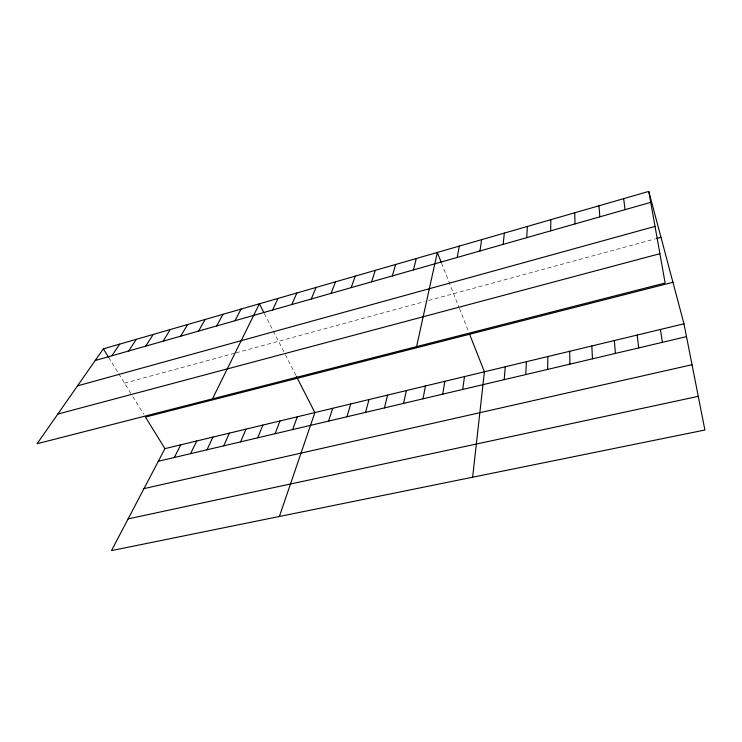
<?xml version="1.0" encoding="UTF-8"?>
<svg xmlns="http://www.w3.org/2000/svg" width="742" height="742" viewBox="0 0 742 742"><rect width="100%" height="100%" fill="white"/><g stroke="black" fill="none" stroke-linecap="round" stroke-linejoin="round"><path stroke-width="0.56" stroke-dasharray="3.71 2.78" d="M124.526 383.15L234.917 353.136M236.021 352.84L424.415 301.632M428.69 300.464L655.399 238.841M108.722 357.542L117.57 371.872M118.729 373.745L131.603 394.605M132.762 396.488L143.725 414.259M264.365 313.56L272.231 328.975M273.279 331.034L284.891 353.786M285.41 354.815L295.808 375.202M441.555 263.187L459.01 307.42M459.428 308.468L468.786 332.184"/><path stroke-width="1.11" d="M550.666 230.836L550.861 219.669M547.642 369.405L547.884 356.54M525.753 374.571L526.403 361.697M526.709 237.663L527.395 226.44M504.208 379.663L505.256 366.789M503.159 244.368L504.319 233.099M472.635 477.208L484.415 371.798L469.593 334.234M462.693 389.457L464.492 376.593M479.991 250.963L481.623 239.657M442.696 394.169L444.848 381.314M457.22 257.446L459.289 246.103M422.986 398.825L425.491 385.97M403.565 403.407L406.403 390.561M416.587 346.616L437.316 252.447L441.128 262.112M384.421 407.924L387.584 395.087M413.415 269.921L416.327 258.504M365.546 412.376L369.024 399.548M392.351 275.913L395.653 264.467M346.941 416.772L350.725 403.954M328.595 421.094L332.676 408.295M371.612 281.821L375.294 270.348M279.382 516.478L314.877 412.58L296.327 376.213M351.198 287.636L355.251 276.135M292.663 429.581L297.31 416.8M331.099 293.359L335.505 281.83M275.059 433.727L279.984 420.964M257.706 437.826L262.891 425.083M311.297 298.998L316.046 287.451M240.584 441.87L246.029 429.136M291.801 304.545L296.883 292.979M223.685 445.849L229.38 433.142M207.018 449.782L212.954 437.084M272.592 310.017L278 298.432M190.573 453.668L196.741 440.989M212.462 398.853L259.394 303.803L263.864 312.586M174.333 457.499L180.742 444.838M235.019 320.711L241.048 309.099M683.976 323.8L164.947 448.632L111.504 550.592L704.9 430.017L683.976 323.8L648.777 191.408L103.361 348.842L37.1 443.735L665.138 283.008L648.777 191.408M216.645 325.942L222.971 314.311M198.541 331.099L205.154 319.459M180.696 336.182L187.587 324.532M163.11 341.19L170.27 329.531M145.775 346.124L153.195 334.457M128.681 350.994L136.352 339.317M111.819 355.789L119.74 344.112M95.208 360.519L650.734 202.353M77.511 385.859L655.028 226.403M656.512 238.534L660.983 237.319M57.82 414.064L659.907 253.699M672.938 282.285L145.451 417.05L164.947 448.632M158.315 461.274L686.508 336.636M143.985 488.616L692.036 364.721M128.116 518.899L698.268 396.339M103.361 348.842L108.722 357.542M660.389 329.476L662.421 342.322M623.67 198.652L625.061 209.661M637.174 335.059L638.723 347.915M614.33 340.559L615.406 353.415M598.989 205.775L599.833 216.84M591.838 345.967L592.459 358.831M574.725 212.778L575.031 223.899M569.689 351.291L569.875 364.164"/></g></svg>
